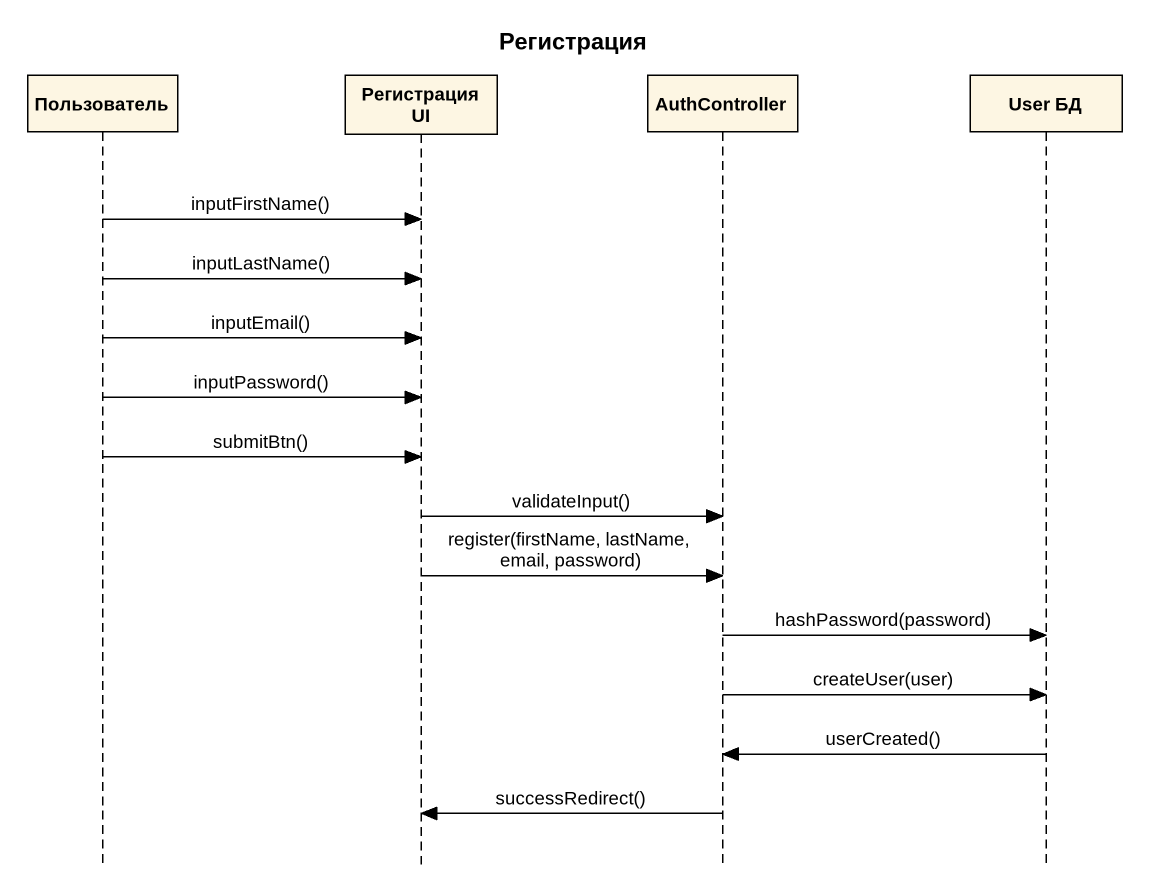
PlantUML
@startuml
title Регистрация
hide footbox
participant Пользователь
participant "Регистрация UI" as Регистрация_UI
participant AuthController
participant "User БД" as User_БД

Пользователь -> Регистрация_UI : inputFirstName()
Пользователь -> Регистрация_UI : inputLastName()
Пользователь -> Регистрация_UI : inputEmail()
Пользователь -> Регистрация_UI : inputPassword()
Пользователь -> Регистрация_UI : submitBtn()
Регистрация_UI -> AuthController : validateInput()
Регистрация_UI -> AuthController : register(firstName, lastName, email, password)
AuthController -> User_БД : hashPassword(password)
AuthController -> User_БД : createUser(user)
User_БД -> AuthController : userCreated()
AuthController -> Регистрация_UI : successRedirect()
@enduml
